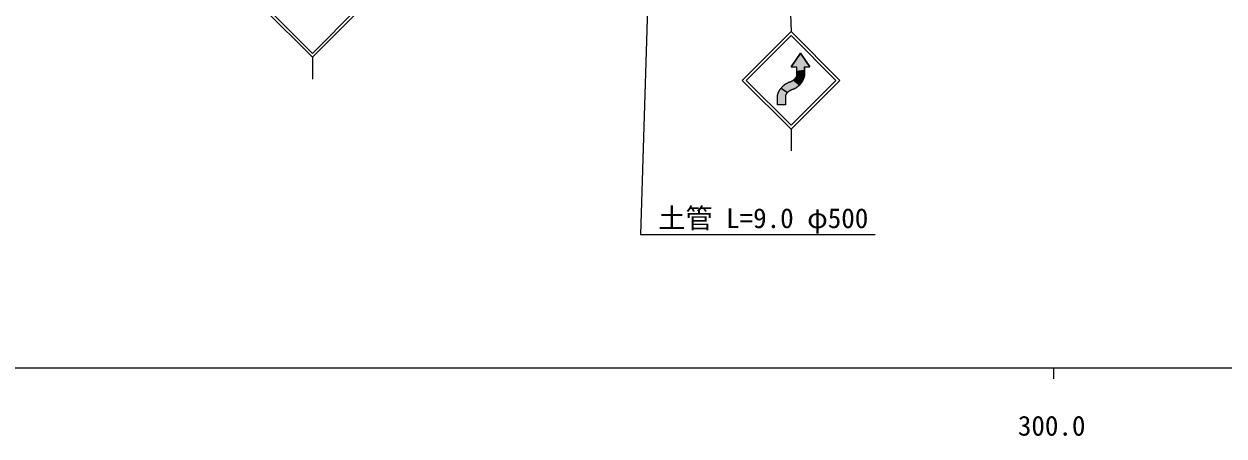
# Model space of a CAD drawing. Units: millimetres, scale not verified. Extents: x 40000 to 680000, y 20000 to 380000.
# Drawn here: x 273062 to 383738, y 198715 to 236714 of the extents above; entities that cross this region are included whole.
import ezdxf
from ezdxf.enums import TextEntityAlignment as Align

# ---------------------------------------------------------------- set-up
doc = ezdxf.new("R2010")
doc.units = ezdxf.units.MM
doc.header["$LTSCALE"] = 1000
for name, color, linetype, lineweight in [('M-STR-HTXT', 7, 'Continuous', 13), ('M-STR-STRC', 7, 'Continuous', 13), ('M-TTL-BAND', 7, 'Continuous', 25)]:
    doc.layers.add(name, color=color, linetype=linetype, lineweight=lineweight)
doc.styles.add('ＭＳ ゴシック', font='')
doc.styles.get('ＭＳ ゴシック').set_extended_font_data('MS Gothic')

msp = doc.modelspace()

# ---------------------------------------------------------------- hatches: boundary and pattern name
at = {"layer": 'M-STR-STRC'}
for points in [[(344679, 234016), (343804, 232766), (344304, 232766), (344304, 232348), (345054, 232427), (345054, 232766), (345554, 232766)], [(344992, 231698), (345003, 231727), (345013, 231755), (345023, 231784), (345032, 231813), (345041, 231842), (345049, 231872), (345054, 231891), (345054, 232427), (344304, 232348), (344304, 231891), (344302, 231885), (344294, 231869), (344285, 231853), (344277, 231837), (344268, 231821), (344259, 231805), (344250, 231790), (344241, 231774), (344231, 231759), (344221, 231744), (344210, 231729), (344200, 231715), (344189, 231700), (344178, 231686), (344167, 231672), (344155, 231658), (344143, 231644), (344131, 231631), (344119, 231618), (344106, 231605), (344094, 231592), (344081, 231579), (344067, 231567), (344054, 231555), (344040, 231543), (344027, 231531), (344596, 231092), (344617, 231113), (344638, 231135), (344659, 231158), (344679, 231180), (344699, 231203), (344718, 231227), (344737, 231251), (344756, 231275), (344774, 231299), (344792, 231324), (344809, 231349), (344826, 231374), (344842, 231400), (344858, 231426), (344874, 231452), (344889, 231478), (344903, 231505), (344918, 231532), (344931, 231559), (344944, 231586), (344957, 231614), (344969, 231642), (344981, 231670)], [(344400, 230924), (344424, 230942), (344448, 230961), (344472, 230980), (344495, 230999), (344518, 231019), (344541, 231040), (344563, 231060), (344585, 231081), (344596, 231092), (344027, 231531), (344016, 231523), (344002, 231511), (343987, 231500), (343973, 231490), (343958, 231479), (343943, 231469), (343928, 231459), (343913, 231449), (343897, 231440), (343882, 231431), (343866, 231422), (343850, 231413), (343834, 231405), (343818, 231397), (343802, 231389), (343785, 231382), (343769, 231375), (343752, 231368), (343735, 231361), (343718, 231355), (343701, 231349), (343684, 231343), (343667, 231338), (343649, 231333), (343632, 231328), (343614, 231324), (343597, 231320), (343579, 231316), (343551, 231304), (343523, 231292), (343496, 231279), (343468, 231266), (343441, 231252), (343414, 231238), (343388, 231223), (343361, 231208), (343335, 231192), (343309, 231176), (343284, 231160), (343258, 231143), (343234, 231125), (343209, 231108), (343184, 231089), (343160, 231071), (343137, 231052), (343113, 231032), (343090, 231012), (343068, 230992), (343045, 230971), (343023, 230950), (343002, 230929), (342981, 230907), (342960, 230885), (342939, 230862), (342919, 230839), (342900, 230816), (342892, 230806), (343482, 230405), (343487, 230411), (343499, 230424), (343512, 230437), (343525, 230449), (343538, 230462), (343551, 230474), (343565, 230486), (343579, 230497), (343593, 230509), (343607, 230520), (343621, 230531), (343636, 230542), (343651, 230552), (343665, 230562), (343681, 230572), (343696, 230582), (343711, 230591), (343727, 230600), (343743, 230609), (343758, 230618), (343774, 230626), (343791, 230634), (343807, 230642), (343823, 230649), (343840, 230657), (343857, 230663), (343873, 230670), (343890, 230676), (343907, 230682), (343925, 230688), (343942, 230693), (343959, 230698), (343977, 230703), (343994, 230708), (344012, 230712), (344029, 230716), (344057, 230728), (344085, 230740), (344113, 230753), (344140, 230766), (344167, 230780), (344194, 230794), (344221, 230808), (344247, 230824), (344273, 230839), (344299, 230855), (344325, 230872), (344350, 230889), (344375, 230906)], [(343304, 230141), (343310, 230152), (343318, 230168), (343326, 230185), (343335, 230200), (343343, 230216), (343352, 230232), (343362, 230247), (343371, 230263), (343381, 230278), (343391, 230293), (343402, 230307), (343413, 230322), (343423, 230336), (343435, 230350), (343446, 230364), (343458, 230378), (343470, 230392), (343482, 230405), (342892, 230806), (342873, 230782), (342854, 230758), (342836, 230734), (342818, 230709), (342801, 230684), (342784, 230659), (342767, 230633), (342751, 230607), (342736, 230581), (342721, 230555), (342706, 230528), (342692, 230501), (342678, 230474), (342665, 230447), (342652, 230419), (342640, 230391), (342628, 230363), (342617, 230335), (342606, 230306), (342596, 230278), (342586, 230249), (342577, 230220), (342568, 230191), (342560, 230162), (342554, 230141), (342554, 229902), (342554, 229266), (343304, 229266), (343304, 229686)]]:
    msp.add_hatch(color=256, dxfattribs=at).paths.add_polyline_path(points)

# ---------------------------------------------------------------- linework, layer by layer
at = {"layer": 'M-STR-HTXT'}
for p, q in [((331151, 257687), (329921, 217288)), ((343180, 253195), (343805, 236016)), ((329921, 217288), (351568, 217288))]:
    msp.add_line(p, q, dxfattribs=at)
at = {"layer": 'M-STR-STRC'}
for p, q in [((295157, 238141), (299657, 233640)), ((295510, 238141), (299657, 233994)), ((299657, 233994), (303804, 238140)), ((299657, 233640), (304157, 238140)), ((339305, 231516), (343805, 236016)), ((348305, 231516), (343805, 236016)), ((339658, 231516), (343805, 235663)), ((347952, 231516), (343805, 235663)), ((299657, 233640), (299657, 231641)), ((343804, 232766), (344679, 234016)), ((344679, 234016), (345554, 232766)), ((343804, 232766), (344304, 232766)), ((344304, 232766), (344304, 231891)), ((345054, 232766), (345054, 231891)), ((345054, 232766), (345554, 232766)), ((339305, 231516), (343805, 227016)), ((339658, 231516), (343805, 227369)), ((343805, 227369), (347952, 231516)), ((343805, 227016), (348305, 231516)), ((343805, 227016), (343805, 225016))]:
    msp.add_line(p, q, dxfattribs=at)
for points in [[(344679, 234016), (343804, 232766), (344304, 232766), (344304, 232348), (345054, 232427), (345054, 232766), (345554, 232766)], [(345054, 232427), (344304, 232348), (344304, 231891), (344304, 231891), (344302, 231885), (344294, 231869), (344285, 231853), (344277, 231837), (344268, 231821), (344259, 231805), (344250, 231790), (344241, 231774), (344231, 231759), (344221, 231744), (344210, 231729), (344200, 231715), (344189, 231700), (344178, 231686), (344167, 231672), (344155, 231658), (344143, 231644), (344131, 231631), (344119, 231618), (344106, 231605), (344094, 231592), (344081, 231579), (344067, 231567), (344054, 231555), (344040, 231543), (344027, 231531), (344027, 231531), (344596, 231092), (344596, 231092), (344617, 231113), (344638, 231135), (344659, 231158), (344679, 231180), (344699, 231203), (344718, 231227), (344737, 231251), (344756, 231275), (344774, 231299), (344792, 231324), (344809, 231349), (344826, 231374), (344842, 231400), (344858, 231426), (344874, 231452), (344889, 231478), (344903, 231505), (344918, 231532), (344931, 231559), (344944, 231586), (344957, 231614), (344969, 231642), (344981, 231670), (344992, 231698), (345003, 231727), (345013, 231755), (345023, 231784), (345032, 231813), (345041, 231842), (345049, 231872), (345054, 231891), (345054, 231891)], [(344596, 231092), (344027, 231531), (344027, 231531), (344016, 231523), (344002, 231511), (343987, 231500), (343973, 231490), (343958, 231479), (343943, 231469), (343928, 231459), (343913, 231449), (343897, 231440), (343882, 231431), (343866, 231422), (343850, 231413), (343834, 231405), (343818, 231397), (343802, 231389), (343785, 231382), (343769, 231375), (343752, 231368), (343735, 231361), (343718, 231355), (343701, 231349), (343684, 231343), (343667, 231338), (343649, 231333), (343632, 231328), (343614, 231324), (343597, 231320), (343579, 231316), (343579, 231316), (343551, 231304), (343523, 231292), (343496, 231279), (343468, 231266), (343441, 231252), (343414, 231238), (343388, 231223), (343361, 231208), (343335, 231192), (343309, 231176), (343284, 231160), (343258, 231143), (343234, 231125), (343209, 231108), (343184, 231089), (343160, 231071), (343137, 231052), (343113, 231032), (343090, 231012), (343068, 230992), (343045, 230971), (343023, 230950), (343002, 230929), (342981, 230907), (342960, 230885), (342939, 230862), (342919, 230839), (342900, 230816), (342892, 230806), (342892, 230806), (343482, 230405), (343482, 230405), (343487, 230411), (343499, 230424), (343512, 230437), (343525, 230449), (343538, 230462), (343551, 230474), (343565, 230486), (343579, 230497), (343593, 230509), (343607, 230520), (343621, 230531), (343636, 230542), (343651, 230552), (343665, 230562), (343681, 230572), (343696, 230582), (343711, 230591), (343727, 230600), (343743, 230609), (343758, 230618), (343774, 230626), (343791, 230634), (343807, 230642), (343823, 230649), (343840, 230657), (343857, 230663), (343873, 230670), (343890, 230676), (343907, 230682), (343925, 230688), (343942, 230693), (343959, 230698), (343977, 230703), (343994, 230708), (344012, 230712), (344029, 230716), (344029, 230716), (344057, 230728), (344085, 230740), (344113, 230753), (344140, 230766), (344167, 230780), (344194, 230794), (344221, 230808), (344247, 230824), (344273, 230839), (344299, 230855), (344325, 230872), (344350, 230889), (344375, 230906), (344400, 230924), (344424, 230942), (344448, 230961), (344472, 230980), (344495, 230999), (344518, 231019), (344541, 231040), (344563, 231060), (344585, 231081)], [(342892, 230806), (343482, 230405), (343470, 230392), (343458, 230378), (343446, 230364), (343435, 230350), (343423, 230336), (343413, 230322), (343402, 230307), (343391, 230293), (343381, 230278), (343371, 230263), (343362, 230247), (343352, 230232), (343343, 230216), (343335, 230200), (343326, 230185), (343318, 230168), (343310, 230152), (343304, 230141), (343304, 230141), (343304, 229686), (343304, 229266), (342554, 229266), (342554, 230141), (342554, 230141), (342560, 230162), (342568, 230191), (342577, 230220), (342586, 230249), (342596, 230278), (342606, 230306), (342617, 230335), (342628, 230363), (342640, 230391), (342652, 230419), (342665, 230447), (342678, 230474), (342692, 230501), (342706, 230528), (342721, 230555), (342736, 230581), (342751, 230607), (342767, 230633), (342784, 230659), (342801, 230684), (342818, 230709), (342836, 230734), (342854, 230758), (342873, 230782), (342892, 230806)]]:
    msp.add_lwpolyline(points, close=True, dxfattribs=at)
at = {"layer": 'M-TTL-BAND'}
for p, q in [((40000, 205000), (579000, 205000)), ((368000, 205000), (368000, 204000))]:
    msp.add_line(p, q, dxfattribs=at)

# ---------------------------------------------------------------- texts
at = {"layer": 'M-STR-HTXT', "style": 'ＭＳ ゴシック'}
msp.add_text('土管 L=9.0 φ500', height=1833, dxfattribs=at).set_placement((331568, 217338), align=Align.BOTTOM_LEFT)
at = {"layer": 'M-TTL-BAND', "style": 'ＭＳ ゴシック'}
msp.add_text('300.0', height=1833, dxfattribs=at).set_placement((367844, 198195), align=Align.BOTTOM_CENTER)

doc.saveas('drawing.dxf')
